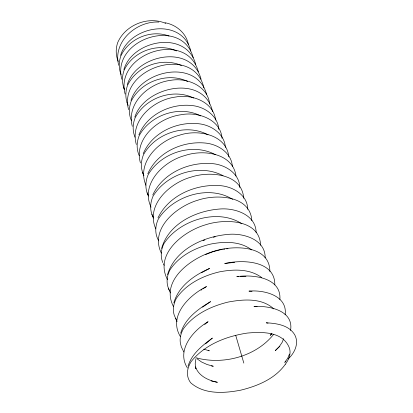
<?xml version="1.0" encoding="UTF-8"?>
<svg xmlns="http://www.w3.org/2000/svg" width="413" height="413" viewBox="0 0 413 413"><rect width="100%" height="100%" fill="white"/><g stroke="black" fill="none" stroke-linecap="round" stroke-linejoin="round"><path stroke-width="0.62" d="M256.143 232.514C255.921 214.404 234.259 207.507 219.06 209.071C195.287 210.976 168.416 223.954 161.586 248.523M260.572 245.291C259.772 218.875 223.841 218.637 205.421 224.848C183.599 231.161 153.946 254.078 167.492 279.596M265.161 257.913C265.611 239.112 242.576 232.643 227.238 234.476C202.845 236.809 175.076 249.602 167.487 274.722M269.895 271.563C269.828 244.068 231.708 245.26 213.278 251.46C191.41 257.986 159.671 280.577 173.579 306.792M274.821 284.893C275.228 260.273 242.008 259.431 224.718 263.53L234.687 262.317M279.885 299.57C281.604 277.469 252.926 274.253 236.799 276.648L238.631 276.581M285.135 314.768C287.825 295.362 263.814 289.766 248.946 291.113L252.049 291.361M290.566 330.503C293.994 310.328 268.961 305.594 253.959 306.456L257.108 306.668M195.907 358.783L195.189 363.899L195.901 368.695L195.617 367.462M173.827 302.894C178.623 286.033 194.27 275.125 209.577 268.435L201.472 272.771M180.667 333.255C184.952 318.568 198.034 309.053 210.599 301.624L202.535 307.184M283.612 338.675L282.218 342.279L279.333 346.507L275.285 350.627L279.88 346.259M188.054 366.083C191.849 353.714 202.406 345.438 212.396 338.056L205.54 343.895M289.451 354.075L287.747 358.221L284.764 362.407L286.018 361.122M120.617 55.352C129.207 25.379 182.345 16.572 190.78 51.016M123.879 69.549C132.8 39.395 186.991 29.71 195.788 64.738M127.323 84.526C136.605 54.211 191.88 43.577 201.059 79.193M130.962 100.344C140.632 69.9 197.016 58.238 206.624 94.443M134.814 117.085C144.689 86.296 204.497 73.478 212.571 111.716M138.892 134.824C147.25 114.169 171.24 102.93 192.737 105.635C205.153 107.055 217.981 116.084 218.807 129.352M143.223 153.657C152.108 132.573 176.712 121.283 198.792 123.755C211.332 125.025 224.636 133.92 225.384 147.42M147.828 173.692C157.296 152.165 182.541 140.828 205.23 143.043C217.888 144.147 231.703 152.867 232.364 166.599M152.738 195.039C162.846 173.062 188.762 161.7 212.101 163.61C225.044 164.503 239.654 173.346 239.803 187.579M157.978 217.837C168.798 195.411 195.416 184.022 219.442 185.592C232.457 186.278 247.692 194.822 247.707 209.314M273.576 334.422C255.879 356.656 222.963 365.2 195.999 357.761M271.919 333.503L270.169 335.346L271.537 334.117M288.109 358.974C294.629 353.079 299.244 343.404 294.815 334.953C289.121 325.114 276.565 323.322 266.209 322.806L268.052 323.178M204.688 324.53L208.095 321.691C192.948 330.534 176.124 350.224 187.425 368.029M200.992 290.2L201.988 289.539M202.989 288.873L206.485 286.555C189.175 295.104 167.848 316.033 180.373 336.543M203.036 240.676L204.838 239.984M205.633 254.532L212.974 251.713L220.496 249.741M213.356 237.253L215.199 236.773M221.115 249.648L222.359 249.467M223.598 249.292L224.837 249.111M226.696 248.843L227.935 248.662M158.84 22.059C136.45 20.795 112.377 41.827 118.722 65.275M240.464 276.509L245.962 276.529M208.157 350.622L209.345 350.802L203.779 349.176M211.451 365.908L213.284 366.254L207.006 364.493L201.544 361.989L197.073 358.789M211.1 380.9L217.372 382.288C208.462 380.466 198.663 376.073 195.473 366.847M165.05 22.741C176.15 24.713 186.242 33.071 188.369 44.418M181.39 65.481C161.979 56.87 136.61 66.137 127.524 85.383A38.961 31.125 -16.3 0 0 127.669 104.231M176.47 50.923C157.585 42.265 132.712 51.439 124.07 70.36A37.939 30.903 -16.3 0 0 124.287 89.048M168.984 36.029C151.013 29.251 128.608 38.523 120.792 56.122A36.969 30.66 -16.3 0 0 121.076 74.634M165.727 23.376C148.05 15.756 125.289 24.94 117.684 42.606A36.05 30.407 -16.3 0 0 118.247 61.485M223.051 175.701C199.365 163.187 166.666 173.625 153.016 196.268A46.478 31.775 -16.3 0 0 153.321 217.434M215.374 154.663C192.572 142.382 160.838 152.665 148.091 174.844A45.027 31.786 -16.3 0 0 148.246 195.416M208.054 134.844C186.062 122.935 155.381 133.079 143.471 154.741A43.67 31.734 -16.3 0 0 143.745 175.236M200.666 115.919C179.438 104.876 150.193 114.85 139.124 135.841A42.389 31.636 -16.3 0 0 139.243 155.675M193.697 98.057C173.145 87.948 145.345 97.7 135.03 118.046A41.181 31.496 -16.3 0 0 135.01 137.188M187.636 81.469C167.683 71.826 140.874 81.392 131.169 101.252A40.04 31.321 -16.3 0 0 131.473 120.818M261.801 277.639C249.7 268.533 233.304 269.147 219.158 271.935C202.716 275.869 186.268 283.948 176.459 298.196A53.339 30.861 -16.3 0 0 174.26 315.202L177.043 321.665M251.739 249.948C240.258 241.089 224.507 241.393 210.924 244.026C194.982 247.769 179.113 255.884 169.955 269.921A51.439 31.259 -16.3 0 0 169.743 290.933M241.873 223.8C217.574 207.785 179.139 220.217 163.915 243.639A49.674 31.527 -16.3 0 0 162.81 262.554M232.648 199.35C208.653 184.379 172.882 195.974 158.282 219.148A48.022 31.693 -16.3 0 0 158.742 240.856M273.814 308.914C261.739 297.654 243.102 299.255 228.053 302.089C211.084 306.234 194.017 314.267 183.47 328.696A55.383 30.309 -16.3 0 0 180.992 345.505L181.286 346.822L183.831 351.984M168.256 288.181L170.481 292.951M161.333 253.154C149.361 228.456 176.816 206.242 198.116 200.114C216.464 193.945 250.355 195.354 251.853 220.718M155.794 228.89C145.128 205.08 170.042 182.768 191.312 177.063C209.628 170.858 242.214 173.522 243.691 198.271M151.855 214.383L153.512 218.131M151.065 207.197C140.048 183.966 163.713 161.06 184.952 155.536C203.113 149.16 232.984 153.063 236.004 176.046M147.069 192.845L148.463 196.061M145.939 185.251C136.305 162.717 158.411 140.802 178.999 135.376C197.12 128.918 226.551 134.039 228.823 156.863M142.573 172.619L143.946 175.819M127.013 102.605L128.206 105.506M123.637 87.401L124.576 89.704M198.39 71.872C187.012 29.313 114.241 53.391 125.118 94.061M193.253 57.789C182.216 15.663 110.885 39.059 121.835 79.296M235.689 335.263L243.83 363.104M132.284 126.311L132.232 126.073C126.285 102.925 148.979 83.013 170.347 80.385C186.609 77.267 208.064 85.759 209.628 104.133M136.316 144.462C129.527 120.451 153.45 99.832 175.499 97.055C191.756 93.911 213.557 101.655 215.632 120.121M140.425 162.954C133.58 138.293 158.592 117.731 180.966 114.757C197.517 111.402 220.511 119.052 222.049 138.252M128.577 109.631C117.483 68.016 194.058 43.432 203.883 87.871M164.209 265.296A49.674 31.527 -16.3 0 1 163.316 263.675M176.676 320.044A53.339 30.861 -16.3 0 1 175.706 318.495M285.378 364.209C275.12 378.798 257.562 386.031 240.8 390.151C224.238 393.336 204.306 394.704 190.734 382.82A57.588 29.571 -16.3 0 1 191.059 361.7C204.59 344.679 226.226 336.265 247.196 333.084C261.377 331.789 281.651 331.324 288.728 346.435A47.965 24.615 -16.3 0 1 285.378 364.209"/></g></svg>
